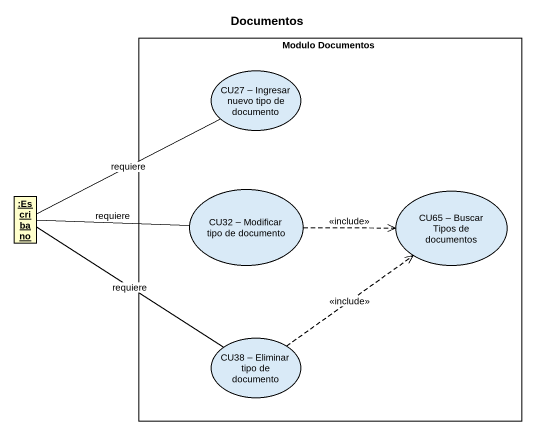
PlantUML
@startuml
title Documentos
allowmixing
hide circle
hide empty members
rectangle "Modulo Documentos" as Modulo_Documentos {
  usecase "CU27 – Ingresar nuevo tipo de documento" as CU27_Ingresar_nuevo_tipo_de
  usecase "CU32 – Modificar tipo de documento" as CU32_Modificar_tipo_de
  usecase "CU65 – Buscar Tipos de documentos" as CU65_Buscar_Tipos_de
  usecase "CU38 – Eliminar tipo de documento" as CU38_Eliminar_tipo_de
}
object ":Escribano" as Escribano
Escribano -right- CU27_Ingresar_nuevo_tipo_de : requiere
Escribano -right- CU32_Modificar_tipo_de : requiere
Escribano -- CU38_Eliminar_tipo_de : requiere
CU32_Modificar_tipo_de .right.> CU65_Buscar_Tipos_de : <<include>>
CU38_Eliminar_tipo_de .up.> CU65_Buscar_Tipos_de : <<include>>
@enduml
